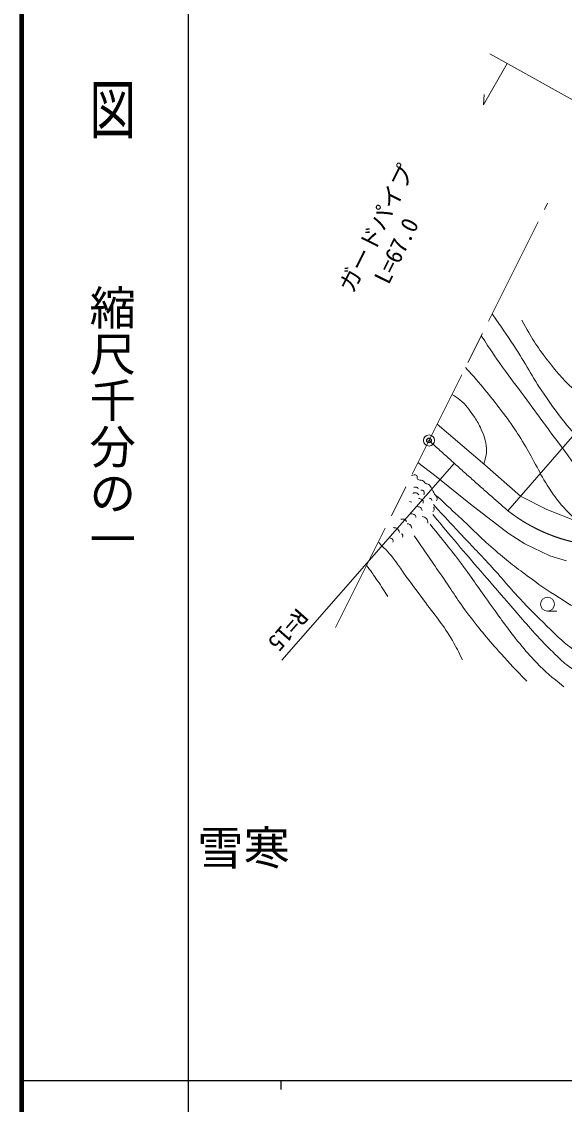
# Model space of a CAD drawing. Units: millimetres, scale not verified. Extents: x 40000 to 680000, y 20000 to 380000.
# Drawn here: x 40000 to 98643, y 202409 to 319400 of the extents above; entities that cross this region are included whole.
import ezdxf
from ezdxf.enums import TextEntityAlignment as Align

# ---------------------------------------------------------------- set-up
doc = ezdxf.new("R2010")
doc.units = ezdxf.units.MM
doc.header["$LTSCALE"] = 1000
doc.header["$PDMODE"] = 32
doc.header["$PDSIZE"] = 500
doc.linetypes.add('CHAIN', pattern=[18.5, 12, -1.5, 3.5, -1.5])
for name, color, linetype, lineweight in [('M-BGD', 7, 'Continuous', 13), ('M-BMK', 2, 'CHAIN', 13), ('M-BMK-SRVR', 3, 'Continuous', 13), ('M-STR-HTXT', 7, 'Continuous', 13), ('M-TTL', 2, 'Continuous', 140), ('M-TTL-BAND', 7, 'Continuous', 25)]:
    doc.layers.add(name, color=color, linetype=linetype, lineweight=lineweight)
doc.layers.add('M-BMK-HTXT', color=7, linetype='Continuous')
doc.layers.add('M-OTRS', color=6, linetype='Continuous')
doc.styles.add('@ＭＳ ゴシック', font='')
doc.styles.add('ＭＳ ゴシック', font='')
doc.styles.get('@ＭＳ ゴシック').set_extended_font_data('@MS Gothic')
doc.styles.get('ＭＳ ゴシック').set_extended_font_data('MS Gothic')

msp = doc.modelspace()

# ---------------------------------------------------------------- linework, layer by layer
at = {"layer": 'M-BGD'}
msp.add_line((96822, 255703), (97822, 255703), dxfattribs=at)
for points in [[(84896, 275904), (90066, 271526), (93920, 268130), (96755, 266670), (100032, 265398), (103037, 265012), (105665, 265304), (108189, 266350), (110176, 267593), (112728, 270089), (114706, 272952), (115535, 275052), (116903, 286673), (117683, 292860)], [(82824, 271755), (84803, 270234), (88503, 267264), (92569, 264126), (94362, 262962), (97074, 261681), (98876, 261132)]]:
    msp.add_lwpolyline(points, dxfattribs=at)
msp.add_circle((96822, 256453), 750, dxfattribs=at)
for points, knots in [([(84445, 266142), (85716, 264596), (86041, 264198), (87082, 262968), (88066, 261805), (88630, 261163), (89625, 260010), (90606, 258876), (91155, 258241), (92140, 257110), (93541, 255501), (94284, 254563), (95731, 252998), (96464, 252205), (96886, 251770), (97664, 251022), (98215, 250494), (98501, 250164), (99124, 249723), (99917, 249161), (100384, 248860), (101278, 248479), (102212, 248081), (102787, 247960), (103793, 247820), (104868, 247671), (105498, 247652), (106571, 247811), (107814, 247994), (108454, 248372), (109613, 248856), (111118, 249484), (112008, 249790), (113352, 250712), (114545, 251529), (115144, 252094), (116159, 253123), (117328, 254306), (117805, 255129), (118843, 256429), (120441, 258428), (121310, 259570), (122893, 261581), (124282, 263344), (125182, 264242), (126453, 266092), (127474, 267576), (127943, 268487), (128676, 270132), (129078, 271033), (129306, 271547), (129533, 272506), (129905, 274071), (129930, 274985), (130108, 276584), (130323, 278521), (130352, 279614), (130503, 281557), (130613, 282963), (130527, 283770), (130779, 285157), (131043, 286617), (131210, 287480), (131931, 288776), (132618, 290010), (133081, 290710), (134157, 291626), (134796, 292170), (135255, 292389), (136062, 292619), (137069, 292905), (137699, 292934), (138736, 292795), (140321, 292581), (141208, 292205), (142579, 291382), (143501, 290829), (143897, 290339), (144670, 289592), (145046, 289229), (145176, 289105), (145612, 288641)], [0, 0, 0, 0, 1, 1, 1, 2, 2, 2, 3, 3, 3, 4, 4, 4, 5, 5, 5, 6, 6, 6, 7, 7, 7, 8, 8, 8, 9, 9, 9, 10, 10, 10, 11, 11, 11, 12, 12, 12, 13, 13, 13, 14, 14, 14, 15, 15, 15, 16, 16, 16, 17, 17, 17, 18, 18, 18, 19, 19, 19, 20, 20, 20, 21, 21, 21, 22, 22, 22, 23, 23, 23, 24, 24, 24, 25, 25, 25, 26, 26, 26, 27, 27, 27, 27]), ([(94046, 287132), (95216, 285093), (95564, 284434), (96778, 282875), (97770, 281600), (98336, 280878), (99525, 279785), (101154, 278286), (102080, 277440), (103912, 276198), (104682, 275676), (105114, 275359), (105978, 275013), (106829, 274672), (107382, 274681), (108299, 274661), (109111, 274643), (109645, 274510), (110365, 274885), (111079, 275257), (111276, 275758), (111774, 276390), (112440, 277236), (112747, 277775), (113183, 278760), (114299, 281279), (114591, 282826), (115312, 285485), (115773, 287182), (115815, 288188), (116321, 289872), (116566, 290686), (116486, 291269), (117016, 291933), (117234, 292207), (117341, 292338), (117647, 292569)], [0, 0, 0, 0, 1, 1, 1, 2, 2, 2, 3, 3, 3, 4, 4, 4, 5, 5, 5, 6, 6, 6, 7, 7, 7, 8, 8, 8, 9, 9, 9, 10, 10, 10, 11, 11, 11, 12, 12, 12, 12]), ([(90844, 287821), (91991, 286188), (92288, 285746), (93181, 284395), (94512, 282379), (95083, 281137), (96447, 279143), (97363, 277804), (97895, 277062), (98929, 275813), (99730, 274845), (100243, 274355), (101155, 273491), (101899, 272786), (102303, 272362), (103156, 271794), (104032, 271210), (104504, 270793), (105510, 270481), (106146, 270283), (106541, 270277), (107207, 270305), (107899, 270334), (108298, 270396), (108952, 270625), (109905, 270958), (110394, 271277), (111242, 271826), (111994, 272312), (112349, 272678), (113051, 273235), (113568, 273645), (113808, 273943), (114363, 274299), (114781, 274567), (114948, 274657), (115478, 274908)], [0, 0, 0, 0, 1, 1, 1, 2, 2, 2, 3, 3, 3, 4, 4, 4, 5, 5, 5, 6, 6, 6, 7, 7, 7, 8, 8, 8, 9, 9, 9, 10, 10, 10, 11, 11, 11, 12, 12, 12, 12]), ([(89666, 285461), (90746, 283816), (91035, 283374), (91962, 282071), (92851, 280823), (93394, 280157), (94308, 278926), (95914, 276761), (96756, 275505), (98405, 273373), (99847, 271507), (100451, 270254), (102217, 268691), (102953, 268039), (103486, 267802), (104398, 267434), (105147, 267132), (105639, 267210), (106441, 267123), (107140, 267047), (107546, 267165), (108240, 267057), (108563, 267007), (108684, 266990), (109061, 266895)], [0, 0, 0, 0, 1, 1, 1, 2, 2, 2, 3, 3, 3, 4, 4, 4, 5, 5, 5, 6, 6, 6, 7, 7, 7, 8, 8, 8, 8]), ([(87961, 282044), (88637, 281292), (88813, 281090), (89345, 280467), (90070, 279618), (90461, 279130), (91153, 278254), (91769, 277475), (92114, 277038), (92689, 276229), (93281, 275395), (93595, 274915), (94130, 274044), (94640, 273211), (94887, 272721), (95363, 271868), (95863, 270974), (96083, 270438), (96625, 269570), (97060, 268874), (97315, 268490), (97812, 267837), (98605, 266795), (98983, 266475), (100102, 265389)], [0, 0, 0, 0, 1, 1, 1, 2, 2, 2, 3, 3, 3, 4, 4, 4, 5, 5, 5, 6, 6, 6, 7, 7, 7, 8, 8, 8, 8]), ([(86501, 279121), (86911, 278888), (87044, 278783), (87364, 278530), (88058, 277981), (88302, 277514), (88833, 276806), (89179, 276345), (89322, 276049), (89569, 275528), (89964, 274699), (90155, 274189), (90240, 273274), (90276, 272894), (90204, 272678), (90127, 272304), (90072, 272035), (90047, 271938), (89951, 271623)], [0, 0, 0, 0, 1, 1, 1, 2, 2, 2, 3, 3, 3, 4, 4, 4, 5, 5, 5, 6, 6, 6, 6]), ([(84503, 267211), (85877, 265716), (86227, 265337), (87342, 264144), (88614, 262782), (89360, 262051), (90620, 260677), (91896, 259284), (92542, 258441), (93832, 257060), (94944, 255869), (95591, 255225), (96761, 254093), (97748, 253139), (98273, 252564), (99370, 251738), (100005, 251261), (100415, 251056), (101149, 250754), (101535, 250594), (101757, 250485), (102174, 250443), (103374, 250323), (104065, 250417), (105259, 250587), (106555, 250772), (107266, 251025), (108478, 251518), (109559, 251958), (110140, 252271), (111138, 252876), (112395, 253638), (113100, 254083), (114219, 255036), (115307, 255961), (115865, 256540), (116856, 257569), (118527, 259304), (119426, 260313), (120983, 262150), (122235, 263626), (122957, 264440), (124090, 266009), (125025, 267304), (125531, 268053), (126272, 269468), (126970, 270802), (127346, 271585), (127703, 273047), (128005, 274281), (128055, 274799), (128137, 276269)], [0, 0, 0, 0, 1, 1, 1, 2, 2, 2, 3, 3, 3, 4, 4, 4, 5, 5, 5, 6, 6, 6, 7, 7, 7, 8, 8, 8, 9, 9, 9, 10, 10, 10, 11, 11, 11, 12, 12, 12, 13, 13, 13, 14, 14, 14, 15, 15, 15, 16, 16, 16, 17, 17, 17, 17]), ([(82131, 270368), (82314, 270423), (82550, 270513), (82694, 270347), (82798, 270226), (82662, 270053), (82782, 269948), (82944, 269808), (83125, 269920), (83314, 269821), (83478, 269735), (83507, 269597), (83669, 269505), (83786, 269438), (83888, 269470), (83996, 269388), (84172, 269254), (84191, 269102), (84306, 268912), (84434, 268699), (84491, 268572), (84616, 268358), (84724, 268173), (84902, 268106), (84904, 267893), (84905, 267780), (84892, 267714), (84843, 267610)], [0, 0, 0, 0, 1, 1, 1, 2, 2, 2, 3, 3, 3, 4, 4, 4, 5, 5, 5, 6, 6, 6, 7, 7, 7, 8, 8, 8, 9, 9, 9, 9]), ([(82363, 269050), (82437, 269087), (82483, 269100), (82563, 269102), (82700, 269105), (82767, 269031), (82874, 268941)], [0, 0, 0, 0, 1, 1, 1, 2, 2, 2, 2]), ([(84827, 268180), (86154, 266945), (86486, 266636), (87549, 265647), (88978, 264316), (89722, 263508), (91207, 262240), (92621, 261032), (93444, 260389), (94941, 259287), (96336, 258261), (97157, 257739), (98624, 256819), (99677, 256159), (100239, 255721), (101384, 255237), (102192, 254896), (102695, 254798), (103569, 254719), (104291, 254654), (104712, 254658), (105424, 254793), (106670, 255030), (107316, 255381), (108495, 255848), (109841, 256382), (110584, 256724), (111848, 257431), (113143, 258155), (113824, 258647), (115003, 259550), (116333, 260568), (117080, 261150), (118271, 262328), (119103, 263151), (119490, 263688), (120249, 264579), (120998, 265459), (121433, 265942), (122129, 266865), (122949, 267951), (123196, 268361), (124072, 269757)], [0, 0, 0, 0, 1, 1, 1, 2, 2, 2, 3, 3, 3, 4, 4, 4, 5, 5, 5, 6, 6, 6, 7, 7, 7, 8, 8, 8, 9, 9, 9, 10, 10, 10, 11, 11, 11, 12, 12, 12, 13, 13, 13, 14, 14, 14, 14]), ([(82253, 268432), (82408, 268486), (82517, 268535), (82669, 268476), (82786, 268430), (82841, 268372), (82918, 268271)], [0, 0, 0, 0, 1, 1, 1, 2, 2, 2, 2]), ([(83140, 268786), (83257, 268781), (83365, 268768), (83450, 268670), (83554, 268551), (83501, 268403), (83461, 268265)], [0, 0, 0, 0, 1, 1, 1, 2, 2, 2, 2]), ([(84020, 267911), (84128, 267896), (84241, 267898), (84286, 267795), (84306, 267750), (84313, 267719), (84309, 267673)], [0, 0, 0, 0, 1, 1, 1, 2, 2, 2, 2]), ([(82763, 266997), (82906, 266985), (82996, 266978), (83106, 266891), (83214, 266807), (83243, 266725), (83289, 266592)], [0, 0, 0, 0, 1, 1, 1, 2, 2, 2, 2]), ([(82912, 267900), (82941, 267891), (82950, 267887), (82973, 267878), (83120, 267822), (83241, 267820), (83328, 267689), (83402, 267579), (83405, 267488), (83400, 267357)], [0, 0, 0, 0, 1, 1, 1, 2, 2, 2, 3, 3, 3, 3]), ([(84486, 266941), (84545, 266867), (84587, 266808), (84586, 266709), (84584, 266594), (84512, 266534), (84430, 266459)], [0, 0, 0, 0, 1, 1, 1, 2, 2, 2, 2]), ([(80979, 265634), (81013, 265635), (81023, 265634), (81051, 265634), (81206, 265632), (81325, 265687), (81444, 265590), (81518, 265529), (81550, 265478), (81583, 265390)], [0, 0, 0, 0, 1, 1, 1, 2, 2, 2, 3, 3, 3, 3]), ([(82043, 266204), (82232, 266200), (82414, 266223), (82525, 266060), (82581, 265977), (82602, 265914), (82608, 265817)], [0, 0, 0, 0, 1, 1, 1, 2, 2, 2, 2]), ([(83295, 265939), (83488, 265893), (83623, 265861), (83749, 265706), (83876, 265550), (83878, 265408), (83882, 265207)], [0, 0, 0, 0, 1, 1, 1, 2, 2, 2, 2]), ([(80181, 264736), (80218, 264725), (80228, 264722), (80259, 264714), (80368, 264684), (80439, 264702), (80541, 264653), (80731, 264563), (80760, 264399), (80829, 264199)], [0, 0, 0, 0, 1, 1, 1, 2, 2, 2, 3, 3, 3, 3]), ([(81666, 265152), (81780, 265142), (81847, 265124), (81943, 265063), (82096, 264966), (82112, 264830), (82159, 264653)], [0, 0, 0, 0, 1, 1, 1, 2, 2, 2, 2]), ([(84126, 265109), (85913, 262904), (86398, 262315), (87777, 260466), (88966, 258869), (89560, 257923), (90739, 256319), (91932, 254695), (92550, 253745), (93829, 252188), (94501, 251370), (94887, 250919), (95622, 250157), (96700, 249042), (97155, 248707), (98600, 247532)], [0, 0, 0, 0, 1, 1, 1, 2, 2, 2, 3, 3, 3, 4, 4, 4, 5, 5, 5, 5]), ([(79815, 263584), (79929, 263571), (80049, 263562), (80109, 263451), (80162, 263354), (80136, 263264), (80104, 263168)], [0, 0, 0, 0, 1, 1, 1, 2, 2, 2, 2]), ([(81012, 264071), (81088, 264033), (81151, 264001), (81178, 263916), (81206, 263833), (81176, 263770), (81140, 263695)], [0, 0, 0, 0, 1, 1, 1, 2, 2, 2, 2]), ([(82423, 263842), (83889, 261711), (84256, 261177), (85433, 259471), (86564, 257831), (87121, 256858), (88331, 255276), (89621, 253588), (90382, 252669), (91802, 251089), (92861, 249911), (93228, 249522), (94588, 248143)], [0, 0, 0, 0, 1, 1, 1, 2, 2, 2, 3, 3, 3, 4, 4, 4, 4]), ([(78587, 263121), (79463, 262217), (79745, 261960), (80376, 261124), (80746, 260635), (80916, 260333), (81274, 259836), (82189, 258566), (82744, 257886), (83660, 256617), (84805, 255031), (85576, 254222), (86542, 252520), (86995, 251722), (87162, 251434), (87631, 250439)], [0, 0, 0, 0, 1, 1, 1, 2, 2, 2, 3, 3, 3, 4, 4, 4, 5, 5, 5, 5]), ([(77280, 260628), (77774, 259966), (77904, 259786), (78288, 259234), (78805, 258490), (78962, 258233), (79557, 257290)], [0, 0, 0, 0, 1, 1, 1, 2, 2, 2, 2])]:
    msp.add_open_spline(points, degree=3, knots=knots, dxfattribs=at)
msp.add_open_spline([(81899, 267540), (82034, 267512), (82034, 267512), (82170, 267484)], degree=3, dxfattribs=at)
at = {"layer": 'M-BMK'}
msp.add_line((73928, 253935), (96818, 299786), dxfattribs=at)
for centre, radius, start, end in [((433314, 657712), 518778, 227.67732, 228.93716), ((103726, 280854), 18154, 231.94657, 269.70183)]:
    msp.add_arc(centre, radius, start, end, dxfattribs=at)
at = {"layer": 'M-BMK-SRVR'}
msp.add_circle((84018, 274146), 600, dxfattribs=at)
at = {"layer": 'M-OTRS'}
msp.add_point((84018, 274146), dxfattribs=at)
at = {"layer": 'M-STR-HTXT'}
for p, q in [((118668, 300233), (90593, 315931)), ((92465, 314884), (89921, 310423)), ((89921, 310423), (89982, 311539)), ((92535, 266559), (112674, 289717)), ((86754, 271672), (68109, 250398))]:
    msp.add_line(p, q, dxfattribs=at)
at = {"layer": 'M-TTL'}
msp.add_line((40000, 380000), (40000, 20000), dxfattribs=at)
at = {"layer": 'M-TTL-BAND'}
for p, q in [((58000, 370000), (58000, 20000)), ((40000, 205000), (579000, 205000)), ((68000, 205000), (68000, 204000))]:
    msp.add_line(p, q, dxfattribs=at)

# ---------------------------------------------------------------- texts
at = {"layer": 'M-BMK-HTXT', "style": 'ＭＳ ゴシック'}
msp.add_text('雪寒', height=3666, dxfattribs=at).set_placement((63980, 230120), align=Align.MIDDLE_CENTER)
at = {"layer": 'M-STR-HTXT', "style": 'ＭＳ ゴシック'}
for s, p in [('ガードパイプ', (76292, 289709)), ('L=67.0', (80137, 290637))]:
    msp.add_text(s, height=1833, rotation=63.471, dxfattribs=at).set_placement(p, align=Align.BOTTOM_LEFT)
msp.add_text('R=15', height=1833, rotation=228.767, dxfattribs=at).set_placement((68791, 253651), align=Align.MIDDLE_CENTER)
at = {"layer": 'M-TTL-BAND', "style": '@ＭＳ ゴシック', "width": 1.4}
msp.add_text('平  面  図', height=3666, rotation=270, dxfattribs=at).set_placement((49777, 306475), align=Align.MIDDLE_RIGHT)
at = {"layer": 'M-TTL-BAND', "style": '@ＭＳ ゴシック'}
msp.add_text('縮尺千分の一', height=3666, rotation=270, dxfattribs=at).set_placement((49777, 261030), align=Align.MIDDLE_RIGHT)

doc.saveas('drawing.dxf')
